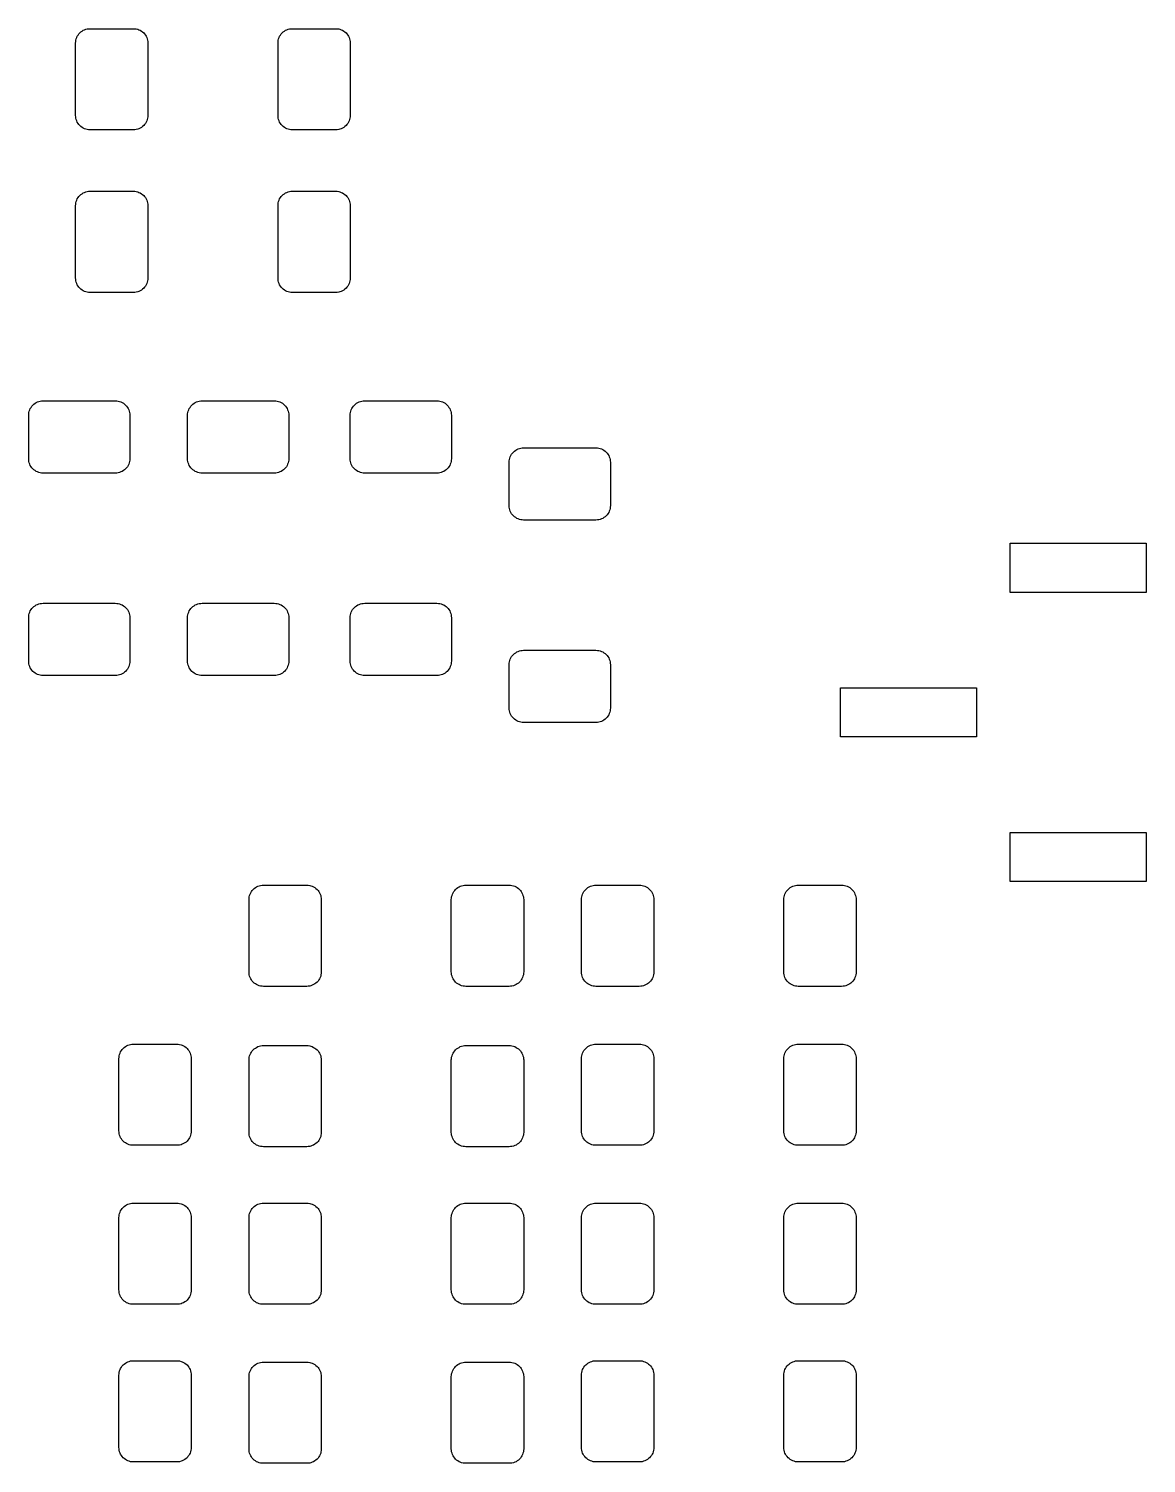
# Model space of a CAD drawing. Extents: x 0.2 to 57.7, y -40 to 0.2.
# Drawn here: x 42.25 to 57.71, y -39.98 to -20.13 of the extents above; entities that cross this region are included whole.
import ezdxf

# ---------------------------------------------------------------- set-up
doc = ezdxf.new("R2010")
doc.units = 0
doc.layers.get('0').update_dxf_attribs({"linetype": 'CONTINUOUS'})

msp = doc.modelspace()

# ---------------------------------------------------------------- linework, layer by layer
at = {"color": 7}
for points in [[(43.719455, -20.13117), (43.737743, -20.133202), (43.758063, -20.139298), (43.776351, -20.145394), (43.792607, -20.153522), (43.810895, -20.163682), (43.825119, -20.175874), (43.841375, -20.188066), (43.853567, -20.204322), (43.865759, -20.218546), (43.875919, -20.236834), (43.884047, -20.25309), (43.890143, -20.271378), (43.894207, -20.291698), (43.898271, -20.309986), (43.898271, -20.330306), (43.898271, -21.330049), (43.898271, -21.350369), (43.894207, -21.368657), (43.890143, -21.388977), (43.884047, -21.407265), (43.875919, -21.425553), (43.865759, -21.441809), (43.853567, -21.458065), (43.841375, -21.472289), (43.825119, -21.484481), (43.810895, -21.496673), (43.792607, -21.506833), (43.776351, -21.514961), (43.758063, -21.521057), (43.737743, -21.527153), (43.719455, -21.529185), (43.699135, -21.531217), (43.099696, -21.531217), (43.079376, -21.529185), (43.059056, -21.527153), (43.040768, -21.521057), (43.02248, -21.514961), (43.004192, -21.506833), (42.987936, -21.496673), (42.97168, -21.484481), (42.957456, -21.472289), (42.945264, -21.458065), (42.933072, -21.441809), (42.922912, -21.425553), (42.914784, -21.407265), (42.906656, -21.388977), (42.902592, -21.368657), (42.90056, -21.350369), (42.898528, -21.330049), (42.898528, -20.330306), (42.90056, -20.309986), (42.902592, -20.291698), (42.906656, -20.271378), (42.914784, -20.25309), (42.922912, -20.236834), (42.933072, -20.218546), (42.945264, -20.204322), (42.957456, -20.188066), (42.97168, -20.175874), (42.987936, -20.163682), (43.004192, -20.153522), (43.02248, -20.145394), (43.040768, -20.139298), (43.059056, -20.133202), (43.079376, -20.13117), (43.099696, -20.13117), (43.699135, -20.13117)], [(46.51904, -20.13117), (46.53936, -20.133202), (46.557648, -20.139298), (46.575936, -20.145394), (46.594224, -20.153522), (46.61048, -20.163682), (46.626736, -20.175874), (46.64096, -20.188066), (46.653152, -20.204322), (46.665344, -20.218546), (46.675504, -20.236834), (46.683632, -20.25309), (46.689728, -20.271378), (46.695824, -20.291698), (46.697856, -20.309986), (46.699888, -20.330306), (46.699888, -21.330049), (46.697856, -21.350369), (46.695824, -21.368657), (46.689728, -21.388977), (46.683632, -21.407265), (46.675504, -21.425553), (46.665344, -21.441809), (46.653152, -21.458065), (46.64096, -21.472289), (46.626736, -21.484481), (46.61048, -21.496673), (46.594224, -21.506833), (46.575936, -21.514961), (46.557648, -21.521057), (46.53936, -21.527153), (46.51904, -21.529185), (46.49872, -21.531217), (45.899281, -21.531217), (45.878961, -21.529185), (45.860673, -21.527153), (45.840353, -21.521057), (45.822065, -21.514961), (45.805809, -21.506833), (45.787521, -21.496673), (45.773297, -21.484481), (45.757041, -21.472289), (45.744849, -21.458065), (45.732657, -21.441809), (45.722497, -21.425553), (45.714369, -21.407265), (45.708273, -21.388977), (45.704209, -21.368657), (45.700145, -21.350369), (45.700145, -21.330049), (45.700145, -20.330306), (45.700145, -20.309986), (45.704209, -20.291698), (45.708273, -20.271378), (45.714369, -20.25309), (45.722497, -20.236834), (45.732657, -20.218546), (45.744849, -20.204322), (45.757041, -20.188066), (45.773297, -20.175874), (45.787521, -20.163682), (45.805809, -20.153522), (45.822065, -20.145394), (45.840353, -20.139298), (45.860673, -20.133202), (45.878961, -20.13117), (45.899281, -20.13117), (46.49872, -20.13117)], [(43.719455, -22.3811), (43.737743, -22.383132), (43.758063, -22.389228), (43.776351, -22.395324), (43.792607, -22.403452), (43.810895, -22.413612), (43.825119, -22.425804), (43.841375, -22.437996), (43.853567, -22.45222), (43.865759, -22.468476), (43.875919, -22.484732), (43.884047, -22.50302), (43.890143, -22.521308), (43.894207, -22.541628), (43.898271, -22.559916), (43.898271, -22.580236), (43.898271, -23.579979), (43.898271, -23.600299), (43.894207, -23.618587), (43.890143, -23.638907), (43.884047, -23.657195), (43.875919, -23.673451), (43.865759, -23.691739), (43.853567, -23.705963), (43.841375, -23.722219), (43.825119, -23.734411), (43.810895, -23.746603), (43.792607, -23.756763), (43.776351, -23.764891), (43.758063, -23.770987), (43.737743, -23.777083), (43.719455, -23.779115), (43.699135, -23.779115), (43.099696, -23.779115), (43.079376, -23.779115), (43.059056, -23.777083), (43.040768, -23.770987), (43.02248, -23.764891), (43.004192, -23.756763), (42.987936, -23.746603), (42.97168, -23.734411), (42.957456, -23.722219), (42.945264, -23.705963), (42.933072, -23.691739), (42.922912, -23.673451), (42.914784, -23.657195), (42.906656, -23.638907), (42.902592, -23.618587), (42.90056, -23.600299), (42.898528, -23.579979), (42.898528, -22.580236), (42.90056, -22.559916), (42.902592, -22.541628), (42.906656, -22.521308), (42.914784, -22.50302), (42.922912, -22.484732), (42.933072, -22.468476), (42.945264, -22.45222), (42.957456, -22.437996), (42.97168, -22.425804), (42.987936, -22.413612), (43.004192, -22.403452), (43.02248, -22.395324), (43.040768, -22.389228), (43.059056, -22.383132), (43.079376, -22.3811), (43.099696, -22.379068), (43.699135, -22.379068)], [(46.51904, -22.3811), (46.53936, -22.383132), (46.557648, -22.389228), (46.575936, -22.395324), (46.594224, -22.403452), (46.61048, -22.413612), (46.626736, -22.425804), (46.64096, -22.437996), (46.653152, -22.45222), (46.665344, -22.468476), (46.675504, -22.484732), (46.683632, -22.50302), (46.689728, -22.521308), (46.695824, -22.541628), (46.697856, -22.559916), (46.699888, -22.580236), (46.699888, -23.579979), (46.697856, -23.600299), (46.695824, -23.618587), (46.689728, -23.638907), (46.683632, -23.657195), (46.675504, -23.673451), (46.665344, -23.691739), (46.653152, -23.705963), (46.64096, -23.722219), (46.626736, -23.734411), (46.61048, -23.746603), (46.594224, -23.756763), (46.575936, -23.764891), (46.557648, -23.770987), (46.53936, -23.777083), (46.51904, -23.779115), (46.49872, -23.779115), (45.899281, -23.779115), (45.878961, -23.779115), (45.860673, -23.777083), (45.840353, -23.770987), (45.822065, -23.764891), (45.805809, -23.756763), (45.787521, -23.746603), (45.773297, -23.734411), (45.757041, -23.722219), (45.744849, -23.705963), (45.732657, -23.691739), (45.722497, -23.673451), (45.714369, -23.657195), (45.708273, -23.638907), (45.704209, -23.618587), (45.700145, -23.600299), (45.700145, -23.579979), (45.700145, -22.580236), (45.700145, -22.559916), (45.704209, -22.541628), (45.708273, -22.521308), (45.714369, -22.50302), (45.722497, -22.484732), (45.732657, -22.468476), (45.744849, -22.45222), (45.757041, -22.437996), (45.773297, -22.425804), (45.787521, -22.413612), (45.805809, -22.403452), (45.822065, -22.395324), (45.840353, -22.389228), (45.860673, -22.383132), (45.878961, -22.3811), (45.899281, -22.379068), (46.49872, -22.379068)], [(43.469265, -25.280507), (43.487553, -25.284571), (43.507873, -25.288635), (43.526161, -25.294731), (43.544449, -25.302859), (43.560705, -25.313019), (43.576961, -25.325211), (43.591185, -25.339435), (43.603377, -25.353659), (43.615569, -25.369915), (43.625729, -25.386171), (43.633857, -25.404459), (43.639953, -25.422747), (43.646049, -25.441035), (43.648081, -25.461355), (43.650113, -25.479643), (43.650113, -26.081114), (43.648081, -26.099402), (43.646049, -26.119722), (43.639953, -26.13801), (43.633857, -26.156298), (43.625729, -26.174586), (43.615569, -26.190842), (43.603377, -26.207098), (43.591185, -26.221322), (43.576961, -26.235546), (43.560705, -26.245706), (43.544449, -26.255866), (43.526161, -26.263994), (43.507873, -26.272122), (43.487553, -26.276186), (43.469265, -26.278218), (43.448945, -26.28025), (42.449202, -26.28025), (42.428882, -26.278218), (42.410594, -26.276186), (42.392306, -26.272122), (42.371986, -26.263994), (42.35573, -26.255866), (42.337442, -26.245706), (42.323218, -26.235546), (42.306962, -26.221322), (42.29477, -26.207098), (42.282578, -26.190842), (42.272418, -26.174586), (42.26429, -26.156298), (42.258194, -26.13801), (42.25413, -26.119722), (42.250066, -26.099402), (42.250066, -26.081114), (42.250066, -25.479643), (42.250066, -25.461355), (42.25413, -25.441035), (42.258194, -25.422747), (42.26429, -25.404459), (42.272418, -25.386171), (42.282578, -25.369915), (42.29477, -25.353659), (42.306962, -25.339435), (42.323218, -25.325211), (42.337442, -25.313019), (42.35573, -25.302859), (42.371986, -25.294731), (42.392306, -25.288635), (42.410594, -25.284571), (42.428882, -25.280507), (42.449202, -25.280507), (43.448945, -25.280507)], [(45.668903, -25.280507), (45.689223, -25.284571), (45.707511, -25.288635), (45.725799, -25.294731), (45.744087, -25.302859), (45.760343, -25.313019), (45.776599, -25.325211), (45.790823, -25.339435), (45.803015, -25.353659), (45.815207, -25.369915), (45.825367, -25.386171), (45.833495, -25.404459), (45.841623, -25.422747), (45.845687, -25.441035), (45.847719, -25.461355), (45.849751, -25.479643), (45.849751, -26.081114), (45.847719, -26.099402), (45.845687, -26.119722), (45.841623, -26.13801), (45.833495, -26.156298), (45.825367, -26.174586), (45.815207, -26.190842), (45.803015, -26.207098), (45.790823, -26.221322), (45.776599, -26.235546), (45.760343, -26.245706), (45.744087, -26.255866), (45.725799, -26.263994), (45.707511, -26.272122), (45.689223, -26.276186), (45.668903, -26.278218), (45.648583, -26.28025), (44.64884, -26.28025), (44.630552, -26.278218), (44.610232, -26.276186), (44.591944, -26.272122), (44.573656, -26.263994), (44.555368, -26.255866), (44.539112, -26.245706), (44.522856, -26.235546), (44.508632, -26.221322), (44.494408, -26.207098), (44.482216, -26.190842), (44.472056, -26.174586), (44.463928, -26.156298), (44.457832, -26.13801), (44.453768, -26.119722), (44.449704, -26.099402), (44.449704, -26.081114), (44.449704, -25.479643), (44.449704, -25.461355), (44.453768, -25.441035), (44.457832, -25.422747), (44.463928, -25.404459), (44.472056, -25.386171), (44.482216, -25.369915), (44.494408, -25.353659), (44.508632, -25.339435), (44.522856, -25.325211), (44.539112, -25.313019), (44.555368, -25.302859), (44.573656, -25.294731), (44.591944, -25.288635), (44.610232, -25.284571), (44.630552, -25.280507), (44.64884, -25.280507), (45.648583, -25.280507)], [(47.919341, -25.280507), (47.937629, -25.284571), (47.957949, -25.288635), (47.976237, -25.294731), (47.994525, -25.302859), (48.010781, -25.313019), (48.027037, -25.325211), (48.041261, -25.339435), (48.053453, -25.353659), (48.065645, -25.369915), (48.075805, -25.386171), (48.083933, -25.404459), (48.090029, -25.422747), (48.096125, -25.441035), (48.098157, -25.461355), (48.100189, -25.479643), (48.100189, -26.081114), (48.098157, -26.099402), (48.096125, -26.119722), (48.090029, -26.13801), (48.083933, -26.156298), (48.075805, -26.174586), (48.065645, -26.190842), (48.053453, -26.207098), (48.041261, -26.221322), (48.027037, -26.235546), (48.010781, -26.245706), (47.994525, -26.255866), (47.976237, -26.263994), (47.957949, -26.272122), (47.937629, -26.276186), (47.919341, -26.278218), (47.899021, -26.28025), (46.899278, -26.28025), (46.878958, -26.278218), (46.86067, -26.276186), (46.84035, -26.272122), (46.822062, -26.263994), (46.805806, -26.255866), (46.787518, -26.245706), (46.773294, -26.235546), (46.757038, -26.221322), (46.744846, -26.207098), (46.732654, -26.190842), (46.722494, -26.174586), (46.714366, -26.156298), (46.70827, -26.13801), (46.704206, -26.119722), (46.700142, -26.099402), (46.700142, -26.081114), (46.700142, -25.479643), (46.700142, -25.461355), (46.704206, -25.441035), (46.70827, -25.422747), (46.714366, -25.404459), (46.722494, -25.386171), (46.732654, -25.369915), (46.744846, -25.353659), (46.757038, -25.339435), (46.773294, -25.325211), (46.787518, -25.313019), (46.805806, -25.302859), (46.822062, -25.294731), (46.84035, -25.288635), (46.86067, -25.284571), (46.878958, -25.280507), (46.899278, -25.280507), (47.899021, -25.280507)], [(50.118979, -25.930747), (50.139299, -25.934811), (50.157587, -25.938875), (50.175875, -25.944971), (50.194163, -25.953099), (50.210419, -25.963259), (50.226675, -25.975451), (50.240899, -25.989674), (50.253091, -26.003898), (50.265283, -26.018122), (50.275443, -26.03641), (50.283571, -26.054698), (50.291699, -26.072986), (50.295763, -26.091274), (50.297795, -26.111594), (50.299827, -26.129882), (50.299827, -26.729322), (50.297795, -26.749642), (50.295763, -26.769962), (50.291699, -26.78825), (50.283571, -26.806538), (50.275443, -26.824826), (50.265283, -26.841082), (50.253091, -26.857338), (50.240899, -26.871562), (50.226675, -26.885786), (50.210419, -26.895946), (50.194163, -26.906106), (50.175875, -26.914234), (50.157587, -26.922362), (50.139299, -26.926426), (50.118979, -26.928458), (50.098659, -26.93049), (49.098916, -26.93049), (49.080628, -26.928458), (49.060308, -26.926426), (49.04202, -26.922362), (49.023732, -26.914234), (49.005444, -26.906106), (48.989188, -26.895946), (48.972932, -26.885786), (48.958708, -26.871562), (48.944484, -26.857338), (48.932292, -26.841082), (48.922132, -26.824826), (48.914004, -26.806538), (48.907908, -26.78825), (48.903844, -26.769962), (48.89978, -26.749642), (48.89978, -26.729322), (48.89978, -26.129882), (48.89978, -26.111594), (48.903844, -26.091274), (48.907908, -26.072986), (48.914004, -26.054698), (48.922132, -26.03641), (48.932292, -26.018122), (48.944484, -26.003898), (48.958708, -25.989674), (48.972932, -25.975451), (48.989188, -25.963259), (49.005444, -25.953099), (49.023732, -25.944971), (49.04202, -25.938875), (49.060308, -25.934811), (49.080628, -25.930747), (49.098916, -25.930747), (50.098659, -25.930747)], [(57.714842, -27.249767), (57.714842, -27.930487), (55.833212, -27.930487), (55.833212, -27.249767)], [(43.469265, -28.081617), (43.487553, -28.083649), (43.507873, -28.087713), (43.526161, -28.095841), (43.544449, -28.103969), (43.560705, -28.114129), (43.576961, -28.12632), (43.591185, -28.138512), (43.603377, -28.152736), (43.615569, -28.168992), (43.625729, -28.185248), (43.633857, -28.203536), (43.639953, -28.221824), (43.646049, -28.240112), (43.648081, -28.260432), (43.650113, -28.280752), (43.650113, -28.880192), (43.648081, -28.900512), (43.646049, -28.9188), (43.639953, -28.937088), (43.633857, -28.957408), (43.625729, -28.973664), (43.615569, -28.991952), (43.603377, -29.006176), (43.591185, -29.022432), (43.576961, -29.034624), (43.560705, -29.046816), (43.544449, -29.056976), (43.526161, -29.065104), (43.507873, -29.0712), (43.487553, -29.075264), (43.469265, -29.079328), (43.448945, -29.079328), (42.449202, -29.079328), (42.428882, -29.079328), (42.410594, -29.075264), (42.392306, -29.0712), (42.371986, -29.065104), (42.35573, -29.056976), (42.337442, -29.046816), (42.323218, -29.034624), (42.306962, -29.022432), (42.29477, -29.006176), (42.282578, -28.991952), (42.272418, -28.973664), (42.26429, -28.957408), (42.258194, -28.937088), (42.25413, -28.9188), (42.250066, -28.900512), (42.250066, -28.880192), (42.250066, -28.280752), (42.250066, -28.260432), (42.25413, -28.240112), (42.258194, -28.221824), (42.26429, -28.203536), (42.272418, -28.185248), (42.282578, -28.168992), (42.29477, -28.152736), (42.306962, -28.138512), (42.323218, -28.12632), (42.337442, -28.114129), (42.35573, -28.103969), (42.371986, -28.095841), (42.392306, -28.087713), (42.410594, -28.083649), (42.428882, -28.081617), (42.449202, -28.079585), (43.448945, -28.079585)], [(45.668903, -28.081617), (45.689223, -28.083649), (45.707511, -28.087713), (45.725799, -28.095841), (45.744087, -28.103969), (45.760343, -28.114129), (45.776599, -28.12632), (45.790823, -28.138512), (45.803015, -28.152736), (45.815207, -28.168992), (45.825367, -28.185248), (45.833495, -28.203536), (45.841623, -28.221824), (45.845687, -28.240112), (45.847719, -28.260432), (45.849751, -28.280752), (45.849751, -28.880192), (45.847719, -28.900512), (45.845687, -28.9188), (45.841623, -28.937088), (45.833495, -28.957408), (45.825367, -28.973664), (45.815207, -28.991952), (45.803015, -29.006176), (45.790823, -29.022432), (45.776599, -29.034624), (45.760343, -29.046816), (45.744087, -29.056976), (45.725799, -29.065104), (45.707511, -29.0712), (45.689223, -29.075264), (45.668903, -29.079328), (45.648583, -29.079328), (44.64884, -29.079328), (44.630552, -29.079328), (44.610232, -29.075264), (44.591944, -29.0712), (44.573656, -29.065104), (44.555368, -29.056976), (44.539112, -29.046816), (44.522856, -29.034624), (44.508632, -29.022432), (44.494408, -29.006176), (44.482216, -28.991952), (44.472056, -28.973664), (44.463928, -28.957408), (44.457832, -28.937088), (44.453768, -28.9188), (44.449704, -28.900512), (44.449704, -28.880192), (44.449704, -28.280752), (44.449704, -28.260432), (44.453768, -28.240112), (44.457832, -28.221824), (44.463928, -28.203536), (44.472056, -28.185248), (44.482216, -28.168992), (44.494408, -28.152736), (44.508632, -28.138512), (44.522856, -28.12632), (44.539112, -28.114129), (44.555368, -28.103969), (44.573656, -28.095841), (44.591944, -28.087713), (44.610232, -28.083649), (44.630552, -28.081617), (44.64884, -28.079585), (45.648583, -28.079585)], [(47.919341, -28.081617), (47.937629, -28.083649), (47.957949, -28.087713), (47.976237, -28.095841), (47.994525, -28.103969), (48.010781, -28.114129), (48.027037, -28.12632), (48.041261, -28.138512), (48.053453, -28.152736), (48.065645, -28.168992), (48.075805, -28.185248), (48.083933, -28.203536), (48.090029, -28.221824), (48.096125, -28.240112), (48.098157, -28.260432), (48.100189, -28.280752), (48.100189, -28.880192), (48.098157, -28.900512), (48.096125, -28.9188), (48.090029, -28.937088), (48.083933, -28.957408), (48.075805, -28.973664), (48.065645, -28.991952), (48.053453, -29.006176), (48.041261, -29.022432), (48.027037, -29.034624), (48.010781, -29.046816), (47.994525, -29.056976), (47.976237, -29.065104), (47.957949, -29.0712), (47.937629, -29.075264), (47.919341, -29.079328), (47.899021, -29.079328), (46.899278, -29.079328), (46.878958, -29.079328), (46.86067, -29.075264), (46.84035, -29.0712), (46.822062, -29.065104), (46.805806, -29.056976), (46.787518, -29.046816), (46.773294, -29.034624), (46.757038, -29.022432), (46.744846, -29.006176), (46.732654, -28.991952), (46.722494, -28.973664), (46.714366, -28.957408), (46.70827, -28.937088), (46.704206, -28.9188), (46.700142, -28.900512), (46.700142, -28.880192), (46.700142, -28.280752), (46.700142, -28.260432), (46.704206, -28.240112), (46.70827, -28.221824), (46.714366, -28.203536), (46.722494, -28.185248), (46.732654, -28.168992), (46.744846, -28.152736), (46.757038, -28.138512), (46.773294, -28.12632), (46.787518, -28.114129), (46.805806, -28.103969), (46.822062, -28.095841), (46.84035, -28.087713), (46.86067, -28.083649), (46.878958, -28.081617), (46.899278, -28.079585), (47.899021, -28.079585)], [(50.118979, -28.731856), (50.139299, -28.733888), (50.157587, -28.737952), (50.175875, -28.74608), (50.194163, -28.754208), (50.210419, -28.764368), (50.226675, -28.774528), (50.240899, -28.788752), (50.253091, -28.802976), (50.265283, -28.819232), (50.275443, -28.835488), (50.283571, -28.853776), (50.291699, -28.872064), (50.295763, -28.890352), (50.297795, -28.910672), (50.299827, -28.930992), (50.299827, -29.530431), (50.297795, -29.548719), (50.295763, -29.569039), (50.291699, -29.587327), (50.283571, -29.605615), (50.275443, -29.623903), (50.265283, -29.640159), (50.253091, -29.656415), (50.240899, -29.670639), (50.226675, -29.684863), (50.210419, -29.697055), (50.194163, -29.707215), (50.175875, -29.715343), (50.157587, -29.721439), (50.139299, -29.725503), (50.118979, -29.729567), (50.098659, -29.729567), (49.098916, -29.729567), (49.080628, -29.729567), (49.060308, -29.725503), (49.04202, -29.721439), (49.023732, -29.715343), (49.005444, -29.707215), (48.989188, -29.697055), (48.972932, -29.684863), (48.958708, -29.670639), (48.944484, -29.656415), (48.932292, -29.640159), (48.922132, -29.623903), (48.914004, -29.605615), (48.907908, -29.587327), (48.903844, -29.569039), (48.89978, -29.548719), (48.89978, -29.530431), (48.89978, -28.930992), (48.89978, -28.910672), (48.903844, -28.890352), (48.907908, -28.872064), (48.914004, -28.853776), (48.922132, -28.835488), (48.932292, -28.819232), (48.944484, -28.802976), (48.958708, -28.788752), (48.972932, -28.774528), (48.989188, -28.764368), (49.005444, -28.754208), (49.023732, -28.74608), (49.04202, -28.737952), (49.060308, -28.733888), (49.080628, -28.731856), (49.098916, -28.729824), (50.098659, -28.729824)], [(55.363058, -29.251031), (55.363058, -29.929719), (53.48346, -29.929719), (53.48346, -29.251031)], [(57.714842, -31.250264), (57.714842, -31.930983), (55.833212, -31.930983), (55.833212, -31.250264)], [(46.117721, -31.980259), (46.138041, -31.984323), (46.156329, -31.988387), (46.174617, -31.994483), (46.192905, -32.004643), (46.211193, -32.014803), (46.225417, -32.024963), (46.239641, -32.039187), (46.253865, -32.053411), (46.266057, -32.069667), (46.276217, -32.085923), (46.284345, -32.104211), (46.290441, -32.122499), (46.294505, -32.140787), (46.298569, -32.161107), (46.298569, -32.179395), (46.298569, -33.18117), (46.298569, -33.199458), (46.294505, -33.219778), (46.290441, -33.238066), (46.284345, -33.256354), (46.276217, -33.274642), (46.266057, -33.290898), (46.253865, -33.307154), (46.239641, -33.321378), (46.225417, -33.335602), (46.211193, -33.345762), (46.192905, -33.355922), (46.174617, -33.36405), (46.156329, -33.372178), (46.138041, -33.376242), (46.117721, -33.378274), (46.099433, -33.380306), (45.499993, -33.380306), (45.479673, -33.378274), (45.459353, -33.376242), (45.441065, -33.372178), (45.422777, -33.36405), (45.404489, -33.355922), (45.388233, -33.345762), (45.371977, -33.335602), (45.357753, -33.321378), (45.343529, -33.307154), (45.333369, -33.290898), (45.323209, -33.274642), (45.315081, -33.256354), (45.306953, -33.238066), (45.302889, -33.219778), (45.300857, -33.199458), (45.298825, -33.18117), (45.298825, -32.179395), (45.300857, -32.161107), (45.302889, -32.140787), (45.306953, -32.122499), (45.315081, -32.104211), (45.323209, -32.085923), (45.333369, -32.069667), (45.343529, -32.053411), (45.357753, -32.039187), (45.371977, -32.024963), (45.388233, -32.014803), (45.404489, -32.004643), (45.422777, -31.994483), (45.441065, -31.988387), (45.459353, -31.984323), (45.479673, -31.980259), (45.499993, -31.980259), (46.099433, -31.980259)], [(48.919084, -31.980259), (48.937372, -31.984323), (48.957692, -31.988387), (48.97598, -31.994483), (48.994268, -32.004643), (49.010524, -32.014803), (49.02678, -32.024963), (49.041004, -32.039187), (49.053196, -32.053411), (49.065388, -32.069667), (49.075548, -32.085923), (49.083676, -32.104211), (49.089772, -32.122499), (49.095868, -32.140787), (49.0979, -32.161107), (49.099932, -32.179395), (49.099932, -33.18117), (49.0979, -33.199458), (49.095868, -33.219778), (49.089772, -33.238066), (49.083676, -33.256354), (49.075548, -33.274642), (49.065388, -33.290898), (49.053196, -33.307154), (49.041004, -33.321378), (49.02678, -33.335602), (49.010524, -33.345762), (48.994268, -33.355922), (48.97598, -33.36405), (48.957692, -33.372178), (48.937372, -33.376242), (48.919084, -33.378274), (48.898764, -33.380306), (48.299325, -33.380306), (48.279005, -33.378274), (48.260717, -33.376242), (48.240397, -33.372178), (48.222109, -33.36405), (48.205853, -33.355922), (48.187565, -33.345762), (48.171309, -33.335602), (48.157085, -33.321378), (48.144893, -33.307154), (48.132701, -33.290898), (48.122541, -33.274642), (48.114413, -33.256354), (48.108317, -33.238066), (48.102221, -33.219778), (48.100189, -33.199458), (48.098157, -33.18117), (48.098157, -32.179395), (48.100189, -32.161107), (48.102221, -32.140787), (48.108317, -32.122499), (48.114413, -32.104211), (48.122541, -32.085923), (48.132701, -32.069667), (48.144893, -32.053411), (48.157085, -32.039187), (48.171309, -32.024963), (48.187565, -32.014803), (48.205853, -32.004643), (48.222109, -31.994483), (48.240397, -31.988387), (48.260717, -31.984323), (48.279005, -31.980259), (48.299325, -31.980259), (48.898764, -31.980259)], [(50.719688, -31.980259), (50.737976, -31.984323), (50.756264, -31.988387), (50.776584, -31.994483), (50.79284, -32.004643), (50.811128, -32.014803), (50.825352, -32.024963), (50.839576, -32.039187), (50.8538, -32.053411), (50.865992, -32.069667), (50.876152, -32.085923), (50.88428, -32.104211), (50.890376, -32.122499), (50.89444, -32.140787), (50.898504, -32.161107), (50.898504, -32.179395), (50.898504, -33.18117), (50.898504, -33.199458), (50.89444, -33.219778), (50.890376, -33.238066), (50.88428, -33.256354), (50.876152, -33.274642), (50.865992, -33.290898), (50.8538, -33.307154), (50.839576, -33.321378), (50.825352, -33.335602), (50.811128, -33.345762), (50.79284, -33.355922), (50.776584, -33.36405), (50.756264, -33.372178), (50.737976, -33.376242), (50.719688, -33.378274), (50.699368, -33.380306), (50.099929, -33.380306), (50.079609, -33.378274), (50.059289, -33.376242), (50.041001, -33.372178), (50.022713, -33.36405), (50.004425, -33.355922), (49.988169, -33.345762), (49.971913, -33.335602), (49.957689, -33.321378), (49.943465, -33.307154), (49.933305, -33.290898), (49.923145, -33.274642), (49.915017, -33.256354), (49.906889, -33.238066), (49.902825, -33.219778), (49.900793, -33.199458), (49.898761, -33.18117), (49.898761, -32.179395), (49.900793, -32.161107), (49.902825, -32.140787), (49.906889, -32.122499), (49.915017, -32.104211), (49.923145, -32.085923), (49.933305, -32.069667), (49.943465, -32.053411), (49.957689, -32.039187), (49.971913, -32.024963), (49.988169, -32.014803), (50.004425, -32.004643), (50.022713, -31.994483), (50.041001, -31.988387), (50.059289, -31.984323), (50.079609, -31.980259), (50.099929, -31.980259), (50.699368, -31.980259)], [(53.519274, -31.980259), (53.537562, -31.984323), (53.557882, -31.988387), (53.57617, -31.994483), (53.594458, -32.004643), (53.610714, -32.014803), (53.62697, -32.024963), (53.641194, -32.039187), (53.653386, -32.053411), (53.665578, -32.069667), (53.675738, -32.085923), (53.683866, -32.104211), (53.689962, -32.122499), (53.696058, -32.140787), (53.69809, -32.161107), (53.700122, -32.179395), (53.700122, -33.18117), (53.69809, -33.199458), (53.696058, -33.219778), (53.689962, -33.238066), (53.683866, -33.256354), (53.675738, -33.274642), (53.665578, -33.290898), (53.653386, -33.307154), (53.641194, -33.321378), (53.62697, -33.335602), (53.610714, -33.345762), (53.594458, -33.355922), (53.57617, -33.36405), (53.557882, -33.372178), (53.537562, -33.376242), (53.519274, -33.378274), (53.498954, -33.380306), (52.899514, -33.380306), (52.879194, -33.378274), (52.860906, -33.376242), (52.840586, -33.372178), (52.822298, -33.36405), (52.806042, -33.355922), (52.787754, -33.345762), (52.77353, -33.335602), (52.757274, -33.321378), (52.745082, -33.307154), (52.73289, -33.290898), (52.72273, -33.274642), (52.714602, -33.256354), (52.708506, -33.238066), (52.702411, -33.219778), (52.700379, -33.199458), (52.700379, -33.18117), (52.700379, -32.179395), (52.700379, -32.161107), (52.702411, -32.140787), (52.708506, -32.122499), (52.714602, -32.104211), (52.72273, -32.085923), (52.73289, -32.069667), (52.745082, -32.053411), (52.757274, -32.039187), (52.77353, -32.024963), (52.787754, -32.014803), (52.806042, -32.004643), (52.822298, -31.994483), (52.840586, -31.988387), (52.860906, -31.984323), (52.879194, -31.980259), (52.899514, -31.980259), (53.498954, -31.980259)], [(44.319148, -34.181929), (44.337436, -34.183961), (44.357756, -34.188025), (44.376044, -34.196153), (44.394332, -34.204281), (44.410588, -34.214441), (44.426844, -34.224601), (44.441068, -34.238825), (44.45326, -34.253049), (44.465452, -34.269305), (44.475612, -34.285561), (44.48374, -34.303849), (44.489836, -34.322137), (44.495932, -34.340425), (44.497964, -34.360745), (44.499996, -34.381065), (44.499996, -35.380808), (44.497964, -35.399096), (44.495932, -35.419416), (44.489836, -35.437704), (44.48374, -35.455992), (44.475612, -35.47428), (44.465452, -35.490536), (44.45326, -35.506792), (44.441068, -35.521016), (44.426844, -35.53524), (44.410588, -35.5454), (44.394332, -35.55556), (44.376044, -35.56572), (44.357756, -35.571815), (44.337436, -35.575879), (44.319148, -35.579943), (44.298828, -35.579943), (43.699389, -35.579943), (43.679069, -35.579943), (43.660781, -35.575879), (43.640461, -35.571815), (43.622173, -35.56572), (43.603885, -35.55556), (43.587629, -35.5454), (43.571373, -35.53524), (43.557149, -35.521016), (43.544957, -35.506792), (43.532765, -35.490536), (43.522605, -35.47428), (43.514477, -35.455992), (43.508381, -35.437704), (43.502285, -35.419416), (43.500253, -35.399096), (43.498221, -35.380808), (43.498221, -34.381065), (43.500253, -34.360745), (43.502285, -34.340425), (43.508381, -34.322137), (43.514477, -34.303849), (43.522605, -34.285561), (43.532765, -34.269305), (43.544957, -34.253049), (43.557149, -34.238825), (43.571373, -34.224601), (43.587629, -34.214441), (43.603885, -34.204281), (43.622173, -34.196153), (43.640461, -34.188025), (43.660781, -34.183961), (43.679069, -34.181929), (43.699389, -34.179897), (44.298828, -34.179897)], [(46.117721, -34.200217), (46.138041, -34.204281), (46.156329, -34.208345), (46.174617, -34.214441), (46.192905, -34.224601), (46.211193, -34.234761), (46.225417, -34.244921), (46.239641, -34.259145), (46.253865, -34.273369), (46.266057, -34.289625), (46.276217, -34.305881), (46.284345, -34.324169), (46.290441, -34.342457), (46.294505, -34.360745), (46.298569, -34.381065), (46.298569, -34.399353), (46.298569, -35.401128), (46.298569, -35.419416), (46.294505, -35.439736), (46.290441, -35.458024), (46.284345, -35.476312), (46.276217, -35.4946), (46.266057, -35.510856), (46.253865, -35.527112), (46.239641, -35.541336), (46.225417, -35.55556), (46.211193, -35.56572), (46.192905, -35.575879), (46.174617, -35.584007), (46.156329, -35.592135), (46.138041, -35.596199), (46.117721, -35.598231), (46.099433, -35.600263), (45.499993, -35.600263), (45.479673, -35.598231), (45.459353, -35.596199), (45.441065, -35.592135), (45.422777, -35.584007), (45.404489, -35.575879), (45.388233, -35.56572), (45.371977, -35.55556), (45.357753, -35.541336), (45.343529, -35.527112), (45.333369, -35.510856), (45.323209, -35.4946), (45.315081, -35.476312), (45.306953, -35.458024), (45.302889, -35.439736), (45.300857, -35.419416), (45.298825, -35.401128), (45.298825, -34.399353), (45.300857, -34.381065), (45.302889, -34.360745), (45.306953, -34.342457), (45.315081, -34.324169), (45.323209, -34.305881), (45.333369, -34.289625), (45.343529, -34.273369), (45.357753, -34.259145), (45.371977, -34.244921), (45.388233, -34.234761), (45.404489, -34.224601), (45.422777, -34.214441), (45.441065, -34.208345), (45.459353, -34.204281), (45.479673, -34.200217), (45.499993, -34.200217), (46.099433, -34.200217)], [(48.919084, -34.200217), (48.937372, -34.204281), (48.957692, -34.208345), (48.97598, -34.214441), (48.994268, -34.224601), (49.010524, -34.234761), (49.02678, -34.244921), (49.041004, -34.259145), (49.053196, -34.273369), (49.065388, -34.289625), (49.075548, -34.305881), (49.083676, -34.324169), (49.089772, -34.342457), (49.095868, -34.360745), (49.0979, -34.381065), (49.099932, -34.399353), (49.099932, -35.401128), (49.0979, -35.419416), (49.095868, -35.439736), (49.089772, -35.458024), (49.083676, -35.476312), (49.075548, -35.4946), (49.065388, -35.510856), (49.053196, -35.527112), (49.041004, -35.541336), (49.02678, -35.55556), (49.010524, -35.56572), (48.994268, -35.575879), (48.97598, -35.584007), (48.957692, -35.592135), (48.937372, -35.596199), (48.919084, -35.598231), (48.898764, -35.600263), (48.299325, -35.600263), (48.279005, -35.598231), (48.260717, -35.596199), (48.240397, -35.592135), (48.222109, -35.584007), (48.205853, -35.575879), (48.187565, -35.56572), (48.171309, -35.55556), (48.157085, -35.541336), (48.144893, -35.527112), (48.132701, -35.510856), (48.122541, -35.4946), (48.114413, -35.476312), (48.108317, -35.458024), (48.102221, -35.439736), (48.100189, -35.419416), (48.098157, -35.401128), (48.098157, -34.399353), (48.100189, -34.381065), (48.102221, -34.360745), (48.108317, -34.342457), (48.114413, -34.324169), (48.122541, -34.305881), (48.132701, -34.289625), (48.144893, -34.273369), (48.157085, -34.259145), (48.171309, -34.244921), (48.187565, -34.234761), (48.205853, -34.224601), (48.222109, -34.214441), (48.240397, -34.208345), (48.260717, -34.204281), (48.279005, -34.200217), (48.299325, -34.200217), (48.898764, -34.200217)], [(50.719688, -34.181929), (50.737976, -34.183961), (50.756264, -34.188025), (50.776584, -34.196153), (50.79284, -34.204281), (50.811128, -34.214441), (50.825352, -34.224601), (50.839576, -34.238825), (50.8538, -34.253049), (50.865992, -34.269305), (50.876152, -34.285561), (50.88428, -34.303849), (50.890376, -34.322137), (50.89444, -34.340425), (50.898504, -34.360745), (50.898504, -34.381065), (50.898504, -35.380808), (50.898504, -35.399096), (50.89444, -35.419416), (50.890376, -35.437704), (50.88428, -35.455992), (50.876152, -35.47428), (50.865992, -35.490536), (50.8538, -35.506792), (50.839576, -35.521016), (50.825352, -35.53524), (50.811128, -35.5454), (50.79284, -35.55556), (50.776584, -35.56572), (50.756264, -35.571815), (50.737976, -35.575879), (50.719688, -35.579943), (50.699368, -35.579943), (50.099929, -35.579943), (50.079609, -35.579943), (50.059289, -35.575879), (50.041001, -35.571815), (50.022713, -35.56572), (50.004425, -35.55556), (49.988169, -35.5454), (49.971913, -35.53524), (49.957689, -35.521016), (49.943465, -35.506792), (49.933305, -35.490536), (49.923145, -35.47428), (49.915017, -35.455992), (49.906889, -35.437704), (49.902825, -35.419416), (49.900793, -35.399096), (49.898761, -35.380808), (49.898761, -34.381065), (49.900793, -34.360745), (49.902825, -34.340425), (49.906889, -34.322137), (49.915017, -34.303849), (49.923145, -34.285561), (49.933305, -34.269305), (49.943465, -34.253049), (49.957689, -34.238825), (49.971913, -34.224601), (49.988169, -34.214441), (50.004425, -34.204281), (50.022713, -34.196153), (50.041001, -34.188025), (50.059289, -34.183961), (50.079609, -34.181929), (50.099929, -34.179897), (50.699368, -34.179897)], [(53.519274, -34.181929), (53.537562, -34.183961), (53.557882, -34.188025), (53.57617, -34.196153), (53.594458, -34.204281), (53.610714, -34.214441), (53.62697, -34.224601), (53.641194, -34.238825), (53.653386, -34.253049), (53.665578, -34.269305), (53.675738, -34.285561), (53.683866, -34.303849), (53.689962, -34.322137), (53.696058, -34.340425), (53.69809, -34.360745), (53.700122, -34.381065), (53.700122, -35.380808), (53.69809, -35.399096), (53.696058, -35.419416), (53.689962, -35.437704), (53.683866, -35.455992), (53.675738, -35.47428), (53.665578, -35.490536), (53.653386, -35.506792), (53.641194, -35.521016), (53.62697, -35.53524), (53.610714, -35.5454), (53.594458, -35.55556), (53.57617, -35.56572), (53.557882, -35.571815), (53.537562, -35.575879), (53.519274, -35.579943), (53.498954, -35.579943), (52.899514, -35.579943), (52.879194, -35.579943), (52.860906, -35.575879), (52.840586, -35.571815), (52.822298, -35.56572), (52.806042, -35.55556), (52.787754, -35.5454), (52.77353, -35.53524), (52.757274, -35.521016), (52.745082, -35.506792), (52.73289, -35.490536), (52.72273, -35.47428), (52.714602, -35.455992), (52.708506, -35.437704), (52.702411, -35.419416), (52.700379, -35.399096), (52.700379, -35.380808), (52.700379, -34.381065), (52.700379, -34.360745), (52.702411, -34.340425), (52.708506, -34.322137), (52.714602, -34.303849), (52.72273, -34.285561), (52.73289, -34.269305), (52.745082, -34.253049), (52.757274, -34.238825), (52.77353, -34.224601), (52.787754, -34.214441), (52.806042, -34.204281), (52.822298, -34.196153), (52.840586, -34.188025), (52.860906, -34.183961), (52.879194, -34.181929), (52.899514, -34.179897), (53.498954, -34.179897)], [(44.319148, -36.381567), (44.337436, -36.383599), (44.357756, -36.387663), (44.376044, -36.395791), (44.394332, -36.403919), (44.410588, -36.414079), (44.426844, -36.426271), (44.441068, -36.438463), (44.45326, -36.452687), (44.465452, -36.468943), (44.475612, -36.485199), (44.48374, -36.503487), (44.489836, -36.521775), (44.495932, -36.540063), (44.497964, -36.560383), (44.499996, -36.580703), (44.499996, -37.580446), (44.497964, -37.598734), (44.495932, -37.619054), (44.489836, -37.637342), (44.48374, -37.65563), (44.475612, -37.673918), (44.465452, -37.690174), (44.45326, -37.706429), (44.441068, -37.720653), (44.426844, -37.734877), (44.410588, -37.747069), (44.394332, -37.757229), (44.376044, -37.765357), (44.357756, -37.771453), (44.337436, -37.775517), (44.319148, -37.779581), (44.298828, -37.779581), (43.699389, -37.779581), (43.679069, -37.779581), (43.660781, -37.775517), (43.640461, -37.771453), (43.622173, -37.765357), (43.603885, -37.757229), (43.587629, -37.747069), (43.571373, -37.734877), (43.557149, -37.720653), (43.544957, -37.706429), (43.532765, -37.690174), (43.522605, -37.673918), (43.514477, -37.65563), (43.508381, -37.637342), (43.502285, -37.619054), (43.500253, -37.598734), (43.498221, -37.580446), (43.498221, -36.580703), (43.500253, -36.560383), (43.502285, -36.540063), (43.508381, -36.521775), (43.514477, -36.503487), (43.522605, -36.485199), (43.532765, -36.468943), (43.544957, -36.452687), (43.557149, -36.438463), (43.571373, -36.426271), (43.587629, -36.414079), (43.603885, -36.403919), (43.622173, -36.395791), (43.640461, -36.387663), (43.660781, -36.383599), (43.679069, -36.381567), (43.699389, -36.379535), (44.298828, -36.379535)], [(46.117721, -36.381567), (46.138041, -36.383599), (46.156329, -36.387663), (46.174617, -36.395791), (46.192905, -36.403919), (46.211193, -36.414079), (46.225417, -36.426271), (46.239641, -36.438463), (46.253865, -36.452687), (46.266057, -36.468943), (46.276217, -36.485199), (46.284345, -36.503487), (46.290441, -36.521775), (46.294505, -36.540063), (46.298569, -36.560383), (46.298569, -36.580703), (46.298569, -37.580446), (46.298569, -37.598734), (46.294505, -37.619054), (46.290441, -37.637342), (46.284345, -37.65563), (46.276217, -37.673918), (46.266057, -37.690174), (46.253865, -37.706429), (46.239641, -37.720653), (46.225417, -37.734877), (46.211193, -37.747069), (46.192905, -37.757229), (46.174617, -37.765357), (46.156329, -37.771453), (46.138041, -37.775517), (46.117721, -37.779581), (46.099433, -37.779581), (45.499993, -37.779581), (45.479673, -37.779581), (45.459353, -37.775517), (45.441065, -37.771453), (45.422777, -37.765357), (45.404489, -37.757229), (45.388233, -37.747069), (45.371977, -37.734877), (45.357753, -37.720653), (45.343529, -37.706429), (45.333369, -37.690174), (45.323209, -37.673918), (45.315081, -37.65563), (45.306953, -37.637342), (45.302889, -37.619054), (45.300857, -37.598734), (45.298825, -37.580446), (45.298825, -36.580703), (45.300857, -36.560383), (45.302889, -36.540063), (45.306953, -36.521775), (45.315081, -36.503487), (45.323209, -36.485199), (45.333369, -36.468943), (45.343529, -36.452687), (45.357753, -36.438463), (45.371977, -36.426271), (45.388233, -36.414079), (45.404489, -36.403919), (45.422777, -36.395791), (45.441065, -36.387663), (45.459353, -36.383599), (45.479673, -36.381567), (45.499993, -36.379535), (46.099433, -36.379535)], [(48.919084, -36.381567), (48.937372, -36.383599), (48.957692, -36.387663), (48.97598, -36.395791), (48.994268, -36.403919), (49.010524, -36.414079), (49.02678, -36.426271), (49.041004, -36.438463), (49.053196, -36.452687), (49.065388, -36.468943), (49.075548, -36.485199), (49.083676, -36.503487), (49.089772, -36.521775), (49.095868, -36.540063), (49.0979, -36.560383), (49.099932, -36.580703), (49.099932, -37.580446), (49.0979, -37.598734), (49.095868, -37.619054), (49.089772, -37.637342), (49.083676, -37.65563), (49.075548, -37.673918), (49.065388, -37.690174), (49.053196, -37.706429), (49.041004, -37.720653), (49.02678, -37.734877), (49.010524, -37.747069), (48.994268, -37.757229), (48.97598, -37.765357), (48.957692, -37.771453), (48.937372, -37.775517), (48.919084, -37.779581), (48.898764, -37.779581), (48.299325, -37.779581), (48.279005, -37.779581), (48.260717, -37.775517), (48.240397, -37.771453), (48.222109, -37.765357), (48.205853, -37.757229), (48.187565, -37.747069), (48.171309, -37.734877), (48.157085, -37.720653), (48.144893, -37.706429), (48.132701, -37.690174), (48.122541, -37.673918), (48.114413, -37.65563), (48.108317, -37.637342), (48.102221, -37.619054), (48.100189, -37.598734), (48.098157, -37.580446), (48.098157, -36.580703), (48.100189, -36.560383), (48.102221, -36.540063), (48.108317, -36.521775), (48.114413, -36.503487), (48.122541, -36.485199), (48.132701, -36.468943), (48.144893, -36.452687), (48.157085, -36.438463), (48.171309, -36.426271), (48.187565, -36.414079), (48.205853, -36.403919), (48.222109, -36.395791), (48.240397, -36.387663), (48.260717, -36.383599), (48.279005, -36.381567), (48.299325, -36.379535), (48.898764, -36.379535)], [(50.719688, -36.381567), (50.737976, -36.383599), (50.756264, -36.387663), (50.776584, -36.395791), (50.79284, -36.403919), (50.811128, -36.414079), (50.825352, -36.426271), (50.839576, -36.438463), (50.8538, -36.452687), (50.865992, -36.468943), (50.876152, -36.485199), (50.88428, -36.503487), (50.890376, -36.521775), (50.89444, -36.540063), (50.898504, -36.560383), (50.898504, -36.580703), (50.898504, -37.580446), (50.898504, -37.598734), (50.89444, -37.619054), (50.890376, -37.637342), (50.88428, -37.65563), (50.876152, -37.673918), (50.865992, -37.690174), (50.8538, -37.706429), (50.839576, -37.720653), (50.825352, -37.734877), (50.811128, -37.747069), (50.79284, -37.757229), (50.776584, -37.765357), (50.756264, -37.771453), (50.737976, -37.775517), (50.719688, -37.779581), (50.699368, -37.779581), (50.099929, -37.779581), (50.079609, -37.779581), (50.059289, -37.775517), (50.041001, -37.771453), (50.022713, -37.765357), (50.004425, -37.757229), (49.988169, -37.747069), (49.971913, -37.734877), (49.957689, -37.720653), (49.943465, -37.706429), (49.933305, -37.690174), (49.923145, -37.673918), (49.915017, -37.65563), (49.906889, -37.637342), (49.902825, -37.619054), (49.900793, -37.598734), (49.898761, -37.580446), (49.898761, -36.580703), (49.900793, -36.560383), (49.902825, -36.540063), (49.906889, -36.521775), (49.915017, -36.503487), (49.923145, -36.485199), (49.933305, -36.468943), (49.943465, -36.452687), (49.957689, -36.438463), (49.971913, -36.426271), (49.988169, -36.414079), (50.004425, -36.403919), (50.022713, -36.395791), (50.041001, -36.387663), (50.059289, -36.383599), (50.079609, -36.381567), (50.099929, -36.379535), (50.699368, -36.379535)], [(53.519274, -36.381567), (53.537562, -36.383599), (53.557882, -36.387663), (53.57617, -36.395791), (53.594458, -36.403919), (53.610714, -36.414079), (53.62697, -36.426271), (53.641194, -36.438463), (53.653386, -36.452687), (53.665578, -36.468943), (53.675738, -36.485199), (53.683866, -36.503487), (53.689962, -36.521775), (53.696058, -36.540063), (53.69809, -36.560383), (53.700122, -36.580703), (53.700122, -37.580446), (53.69809, -37.598734), (53.696058, -37.619054), (53.689962, -37.637342), (53.683866, -37.65563), (53.675738, -37.673918), (53.665578, -37.690174), (53.653386, -37.706429), (53.641194, -37.720653), (53.62697, -37.734877), (53.610714, -37.747069), (53.594458, -37.757229), (53.57617, -37.765357), (53.557882, -37.771453), (53.537562, -37.775517), (53.519274, -37.779581), (53.498954, -37.779581), (52.899514, -37.779581), (52.879194, -37.779581), (52.860906, -37.775517), (52.840586, -37.771453), (52.822298, -37.765357), (52.806042, -37.757229), (52.787754, -37.747069), (52.77353, -37.734877), (52.757274, -37.720653), (52.745082, -37.706429), (52.73289, -37.690174), (52.72273, -37.673918), (52.714602, -37.65563), (52.708506, -37.637342), (52.702411, -37.619054), (52.700379, -37.598734), (52.700379, -37.580446), (52.700379, -36.580703), (52.700379, -36.560383), (52.702411, -36.540063), (52.708506, -36.521775), (52.714602, -36.503487), (52.72273, -36.485199), (52.73289, -36.468943), (52.745082, -36.452687), (52.757274, -36.438463), (52.77353, -36.426271), (52.787754, -36.414079), (52.806042, -36.403919), (52.822298, -36.395791), (52.840586, -36.387663), (52.860906, -36.383599), (52.879194, -36.381567), (52.899514, -36.379535), (53.498954, -36.379535)], [(44.319148, -38.561139), (44.337436, -38.563171), (44.357756, -38.569267), (44.376044, -38.575363), (44.394332, -38.583491), (44.410588, -38.593651), (44.426844, -38.605843), (44.441068, -38.618035), (44.45326, -38.632259), (44.465452, -38.648515), (44.475612, -38.666803), (44.48374, -38.683059), (44.489836, -38.701347), (44.495932, -38.721667), (44.497964, -38.739955), (44.499996, -38.760275), (44.499996, -39.760018), (44.497964, -39.780338), (44.495932, -39.798626), (44.489836, -39.818946), (44.48374, -39.837233), (44.475612, -39.853489), (44.465452, -39.871777), (44.45326, -39.886001), (44.441068, -39.902257), (44.426844, -39.914449), (44.410588, -39.926641), (44.394332, -39.936801), (44.376044, -39.944929), (44.357756, -39.951025), (44.337436, -39.957121), (44.319148, -39.959153), (44.298828, -39.959153), (43.699389, -39.959153), (43.679069, -39.959153), (43.660781, -39.957121), (43.640461, -39.951025), (43.622173, -39.944929), (43.603885, -39.936801), (43.587629, -39.926641), (43.571373, -39.914449), (43.557149, -39.902257), (43.544957, -39.886001), (43.532765, -39.871777), (43.522605, -39.853489), (43.514477, -39.837233), (43.508381, -39.818946), (43.502285, -39.798626), (43.500253, -39.780338), (43.498221, -39.760018), (43.498221, -38.760275), (43.500253, -38.739955), (43.502285, -38.721667), (43.508381, -38.701347), (43.514477, -38.683059), (43.522605, -38.666803), (43.532765, -38.648515), (43.544957, -38.632259), (43.557149, -38.618035), (43.571373, -38.605843), (43.587629, -38.593651), (43.603885, -38.583491), (43.622173, -38.575363), (43.640461, -38.569267), (43.660781, -38.563171), (43.679069, -38.561139), (43.699389, -38.561139), (44.298828, -38.561139)], [(46.117721, -38.581205), (46.138041, -38.583237), (46.156329, -38.589333), (46.174617, -38.595429), (46.192905, -38.603557), (46.211193, -38.613717), (46.225417, -38.625909), (46.239641, -38.638101), (46.253865, -38.652325), (46.266057, -38.668581), (46.276217, -38.684837), (46.284345, -38.703125), (46.290441, -38.721413), (46.294505, -38.741733), (46.298569, -38.760021), (46.298569, -38.78034), (46.298569, -39.780084), (46.298569, -39.800404), (46.294505, -39.818692), (46.290441, -39.839011), (46.284345, -39.857299), (46.276217, -39.873555), (46.266057, -39.891843), (46.253865, -39.906067), (46.239641, -39.922323), (46.225417, -39.934515), (46.211193, -39.946707), (46.192905, -39.956867), (46.174617, -39.964995), (46.156329, -39.971091), (46.138041, -39.975155), (46.117721, -39.979219), (46.099433, -39.979219), (45.499993, -39.979219), (45.479673, -39.979219), (45.459353, -39.975155), (45.441065, -39.971091), (45.422777, -39.964995), (45.404489, -39.956867), (45.388233, -39.946707), (45.371977, -39.934515), (45.357753, -39.922323), (45.343529, -39.906067), (45.333369, -39.891843), (45.323209, -39.873555), (45.315081, -39.857299), (45.306953, -39.839011), (45.302889, -39.818692), (45.300857, -39.800404), (45.298825, -39.780084), (45.298825, -38.78034), (45.300857, -38.760021), (45.302889, -38.741733), (45.306953, -38.721413), (45.315081, -38.703125), (45.323209, -38.684837), (45.333369, -38.668581), (45.343529, -38.652325), (45.357753, -38.638101), (45.371977, -38.625909), (45.388233, -38.613717), (45.404489, -38.603557), (45.422777, -38.595429), (45.441065, -38.589333), (45.459353, -38.583237), (45.479673, -38.581205), (45.499993, -38.579173), (46.099433, -38.579173)], [(48.919084, -38.581205), (48.937372, -38.583237), (48.957692, -38.589333), (48.97598, -38.595429), (48.994268, -38.603557), (49.010524, -38.613717), (49.02678, -38.625909), (49.041004, -38.638101), (49.053196, -38.652325), (49.065388, -38.668581), (49.075548, -38.684837), (49.083676, -38.703125), (49.089772, -38.721413), (49.095868, -38.741733), (49.0979, -38.760021), (49.099932, -38.78034), (49.099932, -39.780084), (49.0979, -39.800404), (49.095868, -39.818692), (49.089772, -39.839011), (49.083676, -39.857299), (49.075548, -39.873555), (49.065388, -39.891843), (49.053196, -39.906067), (49.041004, -39.922323), (49.02678, -39.934515), (49.010524, -39.946707), (48.994268, -39.956867), (48.97598, -39.964995), (48.957692, -39.971091), (48.937372, -39.975155), (48.919084, -39.979219), (48.898764, -39.979219), (48.299325, -39.979219), (48.279005, -39.979219), (48.260717, -39.975155), (48.240397, -39.971091), (48.222109, -39.964995), (48.205853, -39.956867), (48.187565, -39.946707), (48.171309, -39.934515), (48.157085, -39.922323), (48.144893, -39.906067), (48.132701, -39.891843), (48.122541, -39.873555), (48.114413, -39.857299), (48.108317, -39.839011), (48.102221, -39.818692), (48.100189, -39.800404), (48.098157, -39.780084), (48.098157, -38.78034), (48.100189, -38.760021), (48.102221, -38.741733), (48.108317, -38.721413), (48.114413, -38.703125), (48.122541, -38.684837), (48.132701, -38.668581), (48.144893, -38.652325), (48.157085, -38.638101), (48.171309, -38.625909), (48.187565, -38.613717), (48.205853, -38.603557), (48.222109, -38.595429), (48.240397, -38.589333), (48.260717, -38.583237), (48.279005, -38.581205), (48.299325, -38.579173), (48.898764, -38.579173)], [(50.719688, -38.561139), (50.737976, -38.563171), (50.756264, -38.569267), (50.776584, -38.575363), (50.79284, -38.583491), (50.811128, -38.593651), (50.825352, -38.605843), (50.839576, -38.618035), (50.8538, -38.632259), (50.865992, -38.648515), (50.876152, -38.666803), (50.88428, -38.683059), (50.890376, -38.701347), (50.89444, -38.721667), (50.898504, -38.739955), (50.898504, -38.760275), (50.898504, -39.760018), (50.898504, -39.780338), (50.89444, -39.798626), (50.890376, -39.818946), (50.88428, -39.837233), (50.876152, -39.853489), (50.865992, -39.871777), (50.8538, -39.886001), (50.839576, -39.902257), (50.825352, -39.914449), (50.811128, -39.926641), (50.79284, -39.936801), (50.776584, -39.944929), (50.756264, -39.951025), (50.737976, -39.957121), (50.719688, -39.959153), (50.699368, -39.959153), (50.099929, -39.959153), (50.079609, -39.959153), (50.059289, -39.957121), (50.041001, -39.951025), (50.022713, -39.944929), (50.004425, -39.936801), (49.988169, -39.926641), (49.971913, -39.914449), (49.957689, -39.902257), (49.943465, -39.886001), (49.933305, -39.871777), (49.923145, -39.853489), (49.915017, -39.837233), (49.906889, -39.818946), (49.902825, -39.798626), (49.900793, -39.780338), (49.898761, -39.760018), (49.898761, -38.760275), (49.900793, -38.739955), (49.902825, -38.721667), (49.906889, -38.701347), (49.915017, -38.683059), (49.923145, -38.666803), (49.933305, -38.648515), (49.943465, -38.632259), (49.957689, -38.618035), (49.971913, -38.605843), (49.988169, -38.593651), (50.004425, -38.583491), (50.022713, -38.575363), (50.041001, -38.569267), (50.059289, -38.563171), (50.079609, -38.561139), (50.099929, -38.561139), (50.699368, -38.561139)], [(53.519274, -38.561139), (53.537562, -38.563171), (53.557882, -38.569267), (53.57617, -38.575363), (53.594458, -38.583491), (53.610714, -38.593651), (53.62697, -38.605843), (53.641194, -38.618035), (53.653386, -38.632259), (53.665578, -38.648515), (53.675738, -38.666803), (53.683866, -38.683059), (53.689962, -38.701347), (53.696058, -38.721667), (53.69809, -38.739955), (53.700122, -38.760275), (53.700122, -39.760018), (53.69809, -39.780338), (53.696058, -39.798626), (53.689962, -39.818946), (53.683866, -39.837233), (53.675738, -39.853489), (53.665578, -39.871777), (53.653386, -39.886001), (53.641194, -39.902257), (53.62697, -39.914449), (53.610714, -39.926641), (53.594458, -39.936801), (53.57617, -39.944929), (53.557882, -39.951025), (53.537562, -39.957121), (53.519274, -39.959153), (53.498954, -39.959153), (52.899514, -39.959153), (52.879194, -39.959153), (52.860906, -39.957121), (52.840586, -39.951025), (52.822298, -39.944929), (52.806042, -39.936801), (52.787754, -39.926641), (52.77353, -39.914449), (52.757274, -39.902257), (52.745082, -39.886001), (52.73289, -39.871777), (52.72273, -39.853489), (52.714602, -39.837233), (52.708506, -39.818946), (52.702411, -39.798626), (52.700379, -39.780338), (52.700379, -39.760018), (52.700379, -38.760275), (52.700379, -38.739955), (52.702411, -38.721667), (52.708506, -38.701347), (52.714602, -38.683059), (52.72273, -38.666803), (52.73289, -38.648515), (52.745082, -38.632259), (52.757274, -38.618035), (52.77353, -38.605843), (52.787754, -38.593651), (52.806042, -38.583491), (52.822298, -38.575363), (52.840586, -38.569267), (52.860906, -38.563171), (52.879194, -38.561139), (52.899514, -38.561139), (53.498954, -38.561139)]]:
    msp.add_lwpolyline(points, close=True, dxfattribs=at)

doc.saveas('drawing.dxf')
